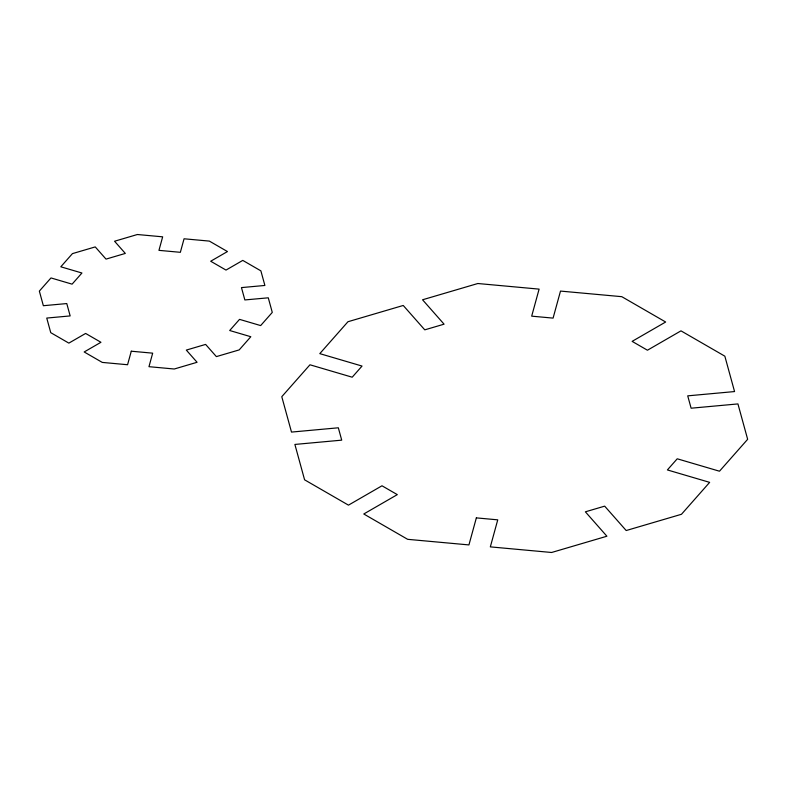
<?xml version="1.0" encoding="UTF-8"?>
<svg xmlns="http://www.w3.org/2000/svg" width="787" height="787" viewBox="0 0 787 787"><rect width="100%" height="100%" fill="white"/><g stroke="black" fill="none" stroke-linecap="round" stroke-linejoin="round"><path stroke-width="1.18" d="M131.281 351.209L127.573 364.735L102.28 362.413L84.179 351.966L100.943 342.286L85.626 333.442L68.853 343.122L50.752 332.665L46.748 318.066L70.161 315.921L66.777 303.566L43.354 305.71L39.35 291.111L50.978 277.939L72.099 284.156L81.937 273.01L60.806 266.793L72.434 253.621L95.247 246.911L106.019 259.11L125.32 253.424L114.558 241.235L137.371 234.516L162.663 236.828L158.954 250.355L180.351 252.312L184.06 238.786L209.352 241.097L227.453 251.555L210.69 261.235L226.007 270.079L242.77 260.399L260.881 270.856L264.885 285.455L241.461 287.599L244.855 299.945L268.278 297.811L272.282 312.409L260.654 325.582L239.533 319.365L229.696 330.51L250.817 336.728L239.199 349.9L216.376 356.609L205.614 344.411L186.312 350.087L197.075 362.286L174.261 369.005L148.969 366.683L152.678 353.166L131.281 351.209M476.351 517.885L468.934 544.919L407.656 539.321L363.781 513.99L397.307 494.63L381.99 485.786L348.464 505.146L304.589 479.814L294.889 444.439L341.715 440.149L338.331 427.794L291.495 432.083L281.785 396.697L309.96 364.784L352.202 377.209L362.04 366.063L319.797 353.638L347.962 321.726L403.239 305.464L424.773 329.851L444.075 324.175L422.55 299.778L477.827 283.517L539.105 289.124L531.687 316.158L553.084 318.115L560.501 291.082L621.789 296.679L665.654 322.011L632.128 341.371L647.445 350.215L680.981 330.855L724.847 356.186L734.556 391.562L687.72 395.851L691.114 408.207L737.94 403.918L747.65 439.303L719.485 471.216L677.233 458.791L667.396 469.937L709.648 482.362L681.483 514.275L626.196 530.536L604.672 506.149L585.371 511.825L606.895 536.222L551.608 552.484L490.331 546.876L497.748 519.843L476.351 517.885"/></g></svg>
